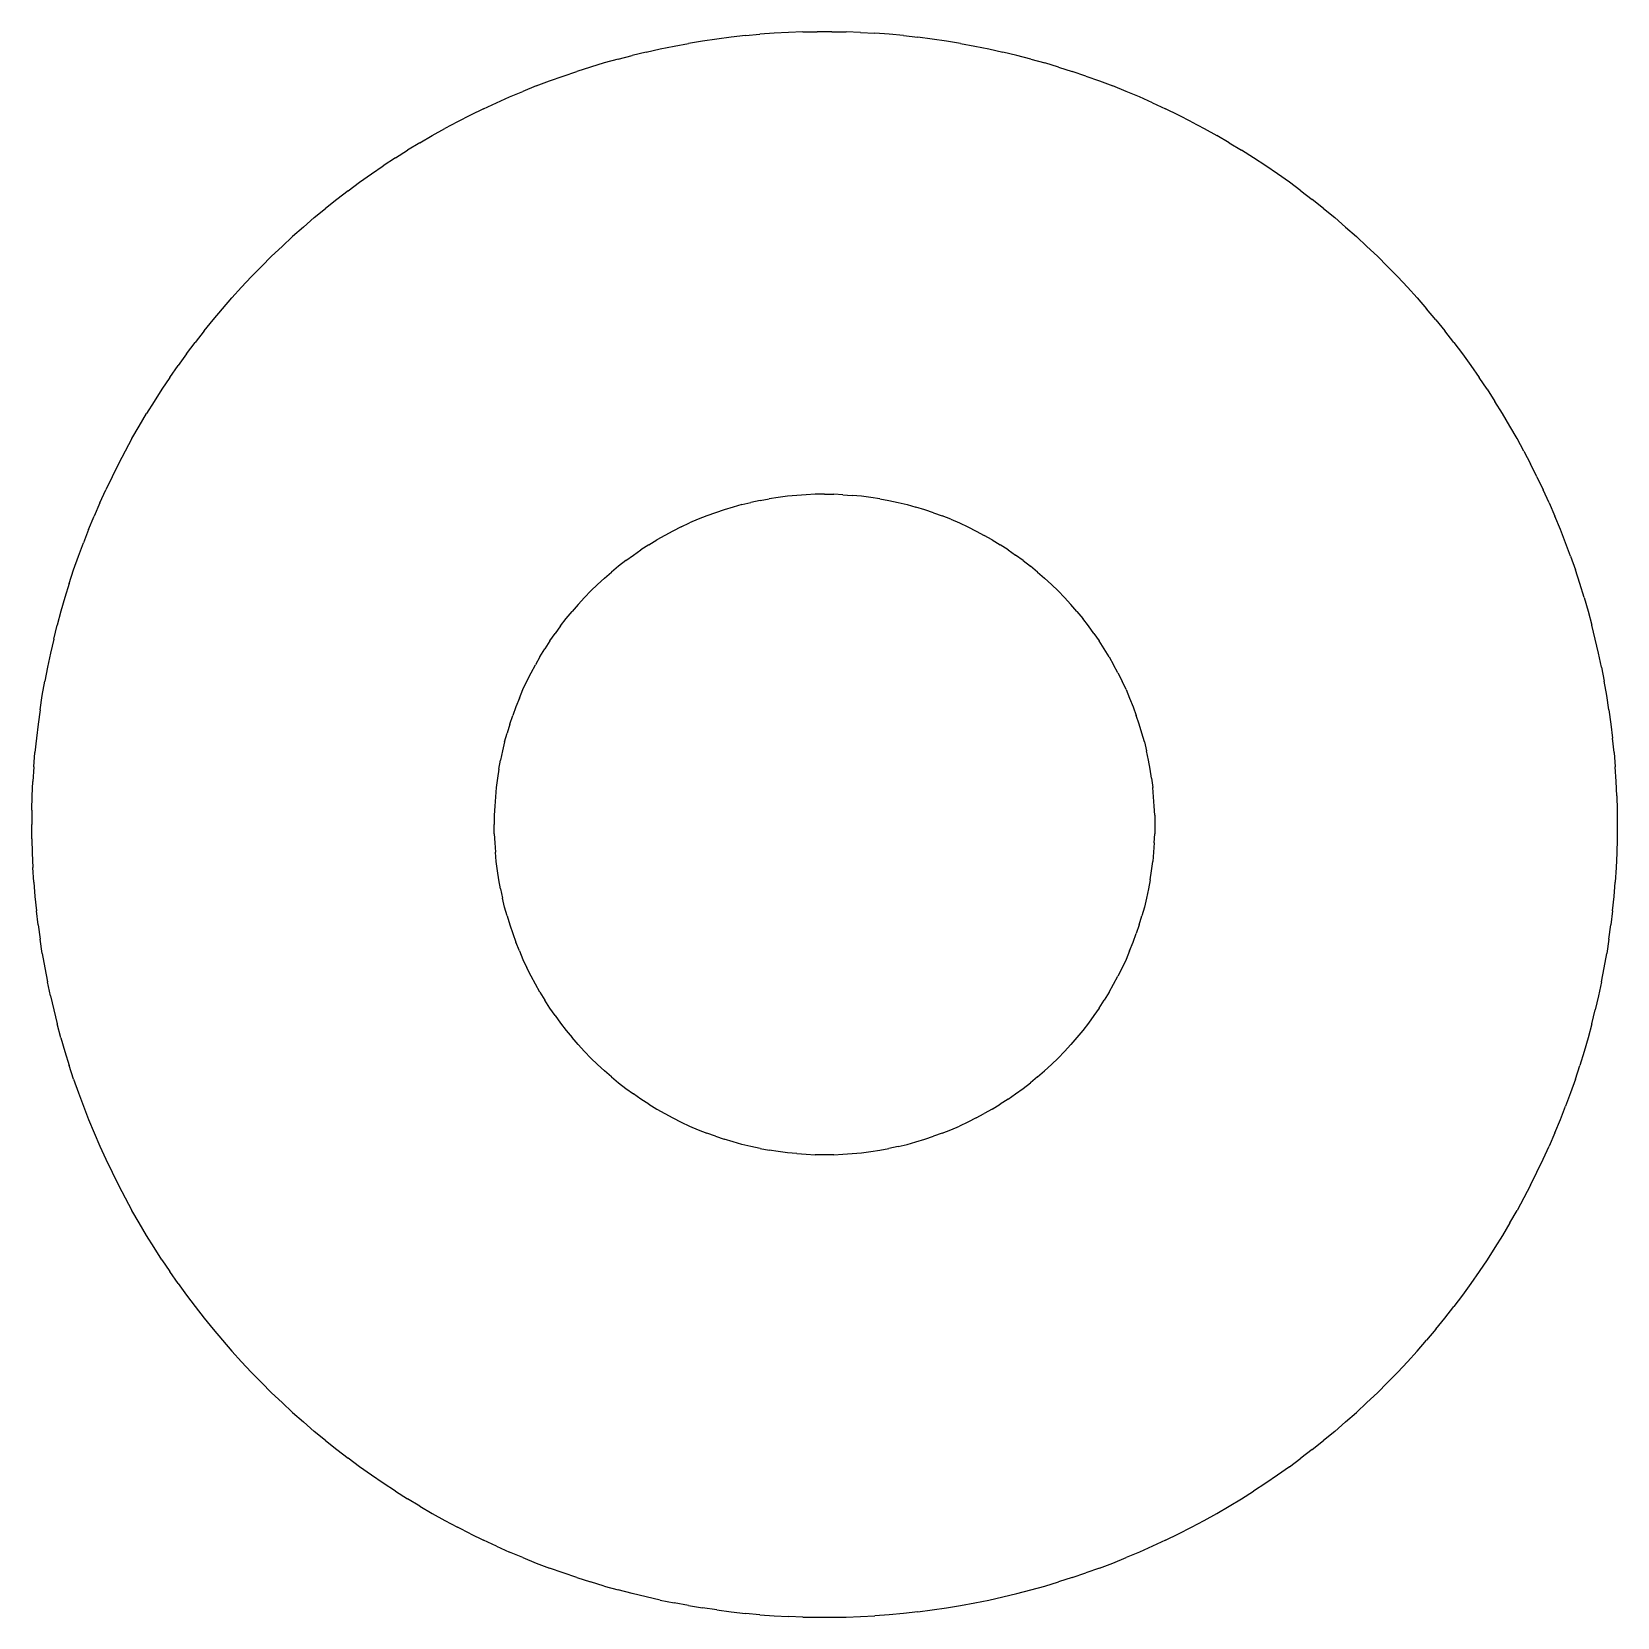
# Model space of a CAD drawing. Header units: millimetres. Extents: x 10 to 80, y 10 to 143.
# Drawn here: x 10 to 34, y 10 to 34 of the extents above; entities outside this region: 2.
import ezdxf

# ---------------------------------------------------------------- set-up
doc = ezdxf.new("R2010")
doc.units = ezdxf.units.MM
for name, color, linetype in [('Operation A', 7, 'Continuous'), ('Operation B', 5, 'Continuous'), ('Operation C', 1, 'Continuous')]:
    doc.layers.add(name, color=color, linetype=linetype)

msp = doc.modelspace()

# ---------------------------------------------------------------- linework, layer by layer
at = {"layer": 'Operation A'}
for p, q in [((20.155, 33.857), (19.94, 33.822)), ((20.371, 33.889), (20.155, 33.857)), ((20.587, 33.917), (20.371, 33.889)), ((20.803, 33.94), (20.587, 33.917)), ((20.803, 33.94), (21.02, 33.96)), ((21.238, 33.976), (21.02, 33.96)), ((21.455, 33.988), (21.238, 33.976)), ((21.673, 33.996), (21.455, 33.988)), ((21.673, 33.996), (21.891, 34)), ((22.109, 34), (21.891, 34)), ((22.109, 34), (22.327, 33.996)), ((22.545, 33.988), (22.327, 33.996)), ((22.545, 33.988), (22.762, 33.976)), ((22.98, 33.96), (22.762, 33.976)), ((23.197, 33.94), (22.98, 33.96)), ((23.197, 33.94), (23.413, 33.917)), ((23.629, 33.889), (23.413, 33.917)), ((23.845, 33.857), (23.629, 33.889)), ((24.06, 33.822), (23.845, 33.857)), ((18.877, 33.586), (19.088, 33.641)), ((19.299, 33.692), (19.088, 33.641)), ((19.299, 33.692), (19.512, 33.739)), ((19.512, 33.739), (19.726, 33.783)), ((19.726, 33.783), (19.94, 33.822)), ((24.06, 33.822), (24.274, 33.783)), ((24.274, 33.783), (24.488, 33.739)), ((24.488, 33.739), (24.701, 33.692)), ((24.912, 33.641), (24.701, 33.692)), ((25.123, 33.586), (24.912, 33.641)), ((18.044, 33.329), (18.25, 33.399)), ((18.458, 33.465), (18.25, 33.399)), ((18.667, 33.528), (18.458, 33.465)), ((18.877, 33.586), (18.667, 33.528)), ((25.123, 33.586), (25.333, 33.528)), ((25.542, 33.465), (25.333, 33.528)), ((25.542, 33.465), (25.75, 33.399)), ((25.956, 33.329), (25.75, 33.399)), ((17.635, 33.178), (17.433, 33.097)), ((17.635, 33.178), (17.839, 33.255)), ((17.839, 33.255), (18.044, 33.329)), ((25.956, 33.329), (26.161, 33.255)), ((26.161, 33.255), (26.365, 33.178)), ((26.567, 33.097), (26.365, 33.178)), ((16.836, 32.832), (17.033, 32.924)), ((17.033, 32.924), (17.232, 33.012)), ((17.232, 33.012), (17.433, 33.097)), ((26.768, 33.012), (26.567, 33.097)), ((26.967, 32.924), (26.768, 33.012)), ((26.967, 32.924), (27.164, 32.832)), ((16.64, 32.736), (16.446, 32.637)), ((16.836, 32.832), (16.64, 32.736)), ((27.36, 32.736), (27.164, 32.832)), ((27.554, 32.637), (27.36, 32.736)), ((15.875, 32.319), (16.063, 32.428)), ((16.063, 32.428), (16.253, 32.535)), ((16.446, 32.637), (16.253, 32.535)), ((27.554, 32.637), (27.747, 32.535)), ((27.747, 32.535), (27.937, 32.428)), ((28.125, 32.319), (27.937, 32.428)), ((15.504, 32.09), (15.688, 32.206)), ((15.875, 32.319), (15.688, 32.206)), ((28.125, 32.319), (28.312, 32.206)), ((28.496, 32.09), (28.312, 32.206)), ((15.142, 31.847), (15.322, 31.97)), ((15.504, 32.09), (15.322, 31.97)), ((28.678, 31.97), (28.496, 32.09)), ((28.858, 31.847), (28.678, 31.97)), ((14.789, 31.592), (14.964, 31.721)), ((14.964, 31.721), (15.142, 31.847)), ((29.036, 31.721), (28.858, 31.847)), ((29.211, 31.592), (29.036, 31.721)), ((14.616, 31.459), (14.445, 31.323)), ((14.789, 31.592), (14.616, 31.459)), ((29.211, 31.592), (29.384, 31.459)), ((29.555, 31.323), (29.384, 31.459)), ((14.277, 31.185), (14.445, 31.323)), ((29.555, 31.323), (29.723, 31.185)), ((14.112, 31.043), (13.949, 30.898)), ((14.277, 31.185), (14.112, 31.043)), ((29.888, 31.043), (29.723, 31.185)), ((29.888, 31.043), (30.051, 30.898)), ((13.631, 30.6), (13.789, 30.751)), ((13.789, 30.751), (13.949, 30.898)), ((30.051, 30.898), (30.211, 30.751)), ((30.369, 30.6), (30.211, 30.751)), ((13.631, 30.6), (13.476, 30.447)), ((30.369, 30.6), (30.524, 30.447)), ((13.324, 30.291), (13.175, 30.132)), ((13.476, 30.447), (13.324, 30.291)), ((30.676, 30.291), (30.524, 30.447)), ((30.676, 30.291), (30.825, 30.132)), ((13.029, 29.97), (13.175, 30.132)), ((30.825, 30.132), (30.971, 29.97)), ((12.746, 29.639), (12.886, 29.806)), ((12.886, 29.806), (13.029, 29.97)), ((30.971, 29.97), (31.114, 29.806)), ((31.254, 29.639), (31.114, 29.806)), ((12.608, 29.47), (12.746, 29.639)), ((31.254, 29.639), (31.392, 29.47)), ((12.343, 29.124), (12.474, 29.298)), ((12.608, 29.47), (12.474, 29.298)), ((31.526, 29.298), (31.392, 29.47)), ((31.526, 29.298), (31.657, 29.124)), ((12.343, 29.124), (12.216, 28.947)), ((31.657, 29.124), (31.784, 28.947)), ((12.091, 28.768), (12.216, 28.947)), ((31.784, 28.947), (31.909, 28.768)), ((11.97, 28.587), (11.852, 28.404)), ((12.091, 28.768), (11.97, 28.587)), ((32.03, 28.587), (31.909, 28.768)), ((32.03, 28.587), (32.148, 28.404)), ((11.852, 28.404), (11.737, 28.219)), ((32.263, 28.219), (32.148, 28.404)), ((11.626, 28.031), (11.737, 28.219)), ((32.374, 28.031), (32.263, 28.219)), ((11.518, 27.842), (11.414, 27.651)), ((11.518, 27.842), (11.626, 28.031)), ((32.482, 27.842), (32.374, 28.031)), ((32.586, 27.651), (32.482, 27.842)), ((11.414, 27.651), (11.313, 27.458)), ((32.586, 27.651), (32.687, 27.458)), ((11.313, 27.458), (11.216, 27.263)), ((32.784, 27.263), (32.687, 27.458)), ((11.216, 27.263), (11.122, 27.066)), ((32.784, 27.263), (32.878, 27.066)), ((11.032, 26.868), (11.122, 27.066)), ((21.025, 26.904), (20.887, 26.875)), ((21.025, 26.904), (21.162, 26.929)), ((21.301, 26.951), (21.162, 26.929)), ((21.44, 26.969), (21.301, 26.951)), ((21.58, 26.982), (21.44, 26.969)), ((21.72, 26.992), (21.58, 26.982)), ((21.86, 26.998), (21.72, 26.992)), ((22, 27), (21.86, 26.998)), ((22, 27), (22.14, 26.998)), ((22.28, 26.992), (22.14, 26.998)), ((22.28, 26.992), (22.42, 26.982)), ((22.56, 26.969), (22.42, 26.982)), ((22.699, 26.951), (22.56, 26.969)), ((22.838, 26.929), (22.699, 26.951)), ((22.838, 26.929), (22.975, 26.904)), ((22.975, 26.904), (23.113, 26.875)), ((32.968, 26.868), (32.878, 27.066)), ((10.862, 26.466), (10.945, 26.668)), ((11.032, 26.868), (10.945, 26.668)), ((20.217, 26.671), (20.087, 26.619)), ((20.349, 26.719), (20.217, 26.671)), ((20.482, 26.764), (20.349, 26.719)), ((20.616, 26.805), (20.482, 26.764)), ((20.751, 26.842), (20.616, 26.805)), ((20.751, 26.842), (20.887, 26.875)), ((23.113, 26.875), (23.249, 26.842)), ((23.249, 26.842), (23.384, 26.805)), ((23.518, 26.764), (23.384, 26.805)), ((23.651, 26.719), (23.518, 26.764)), ((23.651, 26.719), (23.783, 26.671)), ((23.913, 26.619), (23.783, 26.671)), ((32.968, 26.868), (33.055, 26.668)), ((33.138, 26.466), (33.055, 26.668)), ((10.862, 26.466), (10.783, 26.263)), ((19.705, 26.442), (19.581, 26.376)), ((19.831, 26.505), (19.705, 26.442)), ((19.831, 26.505), (19.958, 26.564)), ((20.087, 26.619), (19.958, 26.564)), ((23.913, 26.619), (24.042, 26.564)), ((24.042, 26.564), (24.169, 26.505)), ((24.169, 26.505), (24.295, 26.442)), ((24.295, 26.442), (24.419, 26.376)), ((33.217, 26.263), (33.138, 26.466)), ((10.707, 26.059), (10.783, 26.263)), ((19.34, 26.234), (19.222, 26.157)), ((19.34, 26.234), (19.46, 26.307)), ((19.581, 26.376), (19.46, 26.307)), ((24.54, 26.307), (24.419, 26.376)), ((24.54, 26.307), (24.66, 26.234)), ((24.778, 26.157), (24.66, 26.234)), ((33.293, 26.059), (33.217, 26.263)), ((10.635, 25.853), (10.707, 26.059)), ((18.993, 25.995), (18.883, 25.909)), ((18.993, 25.995), (19.107, 26.078)), ((19.107, 26.078), (19.222, 26.157)), ((24.778, 26.157), (24.893, 26.078)), ((25.007, 25.995), (24.893, 26.078)), ((25.007, 25.995), (25.117, 25.909)), ((33.293, 26.059), (33.365, 25.853)), ((10.567, 25.646), (10.635, 25.853)), ((18.668, 25.728), (18.565, 25.633)), ((18.668, 25.728), (18.774, 25.82)), ((18.883, 25.909), (18.774, 25.82)), ((25.226, 25.82), (25.117, 25.909)), ((25.226, 25.82), (25.332, 25.728)), ((25.435, 25.633), (25.332, 25.728)), ((33.433, 25.646), (33.365, 25.853)), ((10.567, 25.646), (10.503, 25.438)), ((18.367, 25.435), (18.464, 25.536)), ((18.464, 25.536), (18.565, 25.633)), ((25.536, 25.536), (25.435, 25.633)), ((25.536, 25.536), (25.633, 25.435)), ((33.497, 25.438), (33.433, 25.646)), ((10.442, 25.228), (10.386, 25.018)), ((10.503, 25.438), (10.442, 25.228)), ((18.091, 25.117), (18.18, 25.226)), ((18.272, 25.332), (18.18, 25.226)), ((18.367, 25.435), (18.272, 25.332)), ((25.633, 25.435), (25.728, 25.332)), ((25.82, 25.226), (25.728, 25.332)), ((25.82, 25.226), (25.909, 25.117)), ((33.497, 25.438), (33.558, 25.228)), ((33.558, 25.228), (33.614, 25.018)), ((10.333, 24.807), (10.386, 25.018)), ((18.005, 25.007), (17.922, 24.893)), ((18.005, 25.007), (18.091, 25.117)), ((25.995, 25.007), (25.909, 25.117)), ((26.078, 24.893), (25.995, 25.007)), ((33.667, 24.807), (33.614, 25.018)), ((10.333, 24.807), (10.284, 24.594)), ((17.843, 24.778), (17.766, 24.66)), ((17.843, 24.778), (17.922, 24.893)), ((26.078, 24.893), (26.157, 24.778)), ((26.234, 24.66), (26.157, 24.778)), ((33.716, 24.594), (33.667, 24.807)), ((10.284, 24.594), (10.239, 24.381)), ((17.693, 24.54), (17.624, 24.419)), ((17.693, 24.54), (17.766, 24.66)), ((26.307, 24.54), (26.234, 24.66)), ((26.307, 24.54), (26.376, 24.419)), ((33.761, 24.381), (33.716, 24.594)), ((10.239, 24.381), (10.197, 24.167)), ((17.495, 24.169), (17.558, 24.295)), ((17.558, 24.295), (17.624, 24.419)), ((26.442, 24.295), (26.376, 24.419)), ((26.442, 24.295), (26.505, 24.169)), ((33.761, 24.381), (33.803, 24.167)), ((10.16, 23.953), (10.197, 24.167)), ((17.381, 23.913), (17.436, 24.042)), ((17.436, 24.042), (17.495, 24.169)), ((26.564, 24.042), (26.505, 24.169)), ((26.564, 24.042), (26.619, 23.913)), ((33.84, 23.953), (33.803, 24.167)), ((10.126, 23.737), (10.16, 23.953)), ((17.329, 23.783), (17.281, 23.651)), ((17.381, 23.913), (17.329, 23.783)), ((26.619, 23.913), (26.671, 23.783)), ((26.671, 23.783), (26.719, 23.651)), ((33.874, 23.737), (33.84, 23.953)), ((10.097, 23.521), (10.071, 23.305)), ((10.126, 23.737), (10.097, 23.521)), ((17.236, 23.518), (17.281, 23.651)), ((26.764, 23.518), (26.719, 23.651)), ((33.874, 23.737), (33.903, 23.521)), ((33.903, 23.521), (33.929, 23.305)), ((10.071, 23.305), (10.049, 23.088)), ((17.158, 23.249), (17.195, 23.384)), ((17.236, 23.518), (17.195, 23.384)), ((26.805, 23.384), (26.764, 23.518)), ((26.842, 23.249), (26.805, 23.384)), ((33.951, 23.088), (33.929, 23.305)), ((10.032, 22.871), (10.049, 23.088)), ((17.125, 23.113), (17.096, 22.975)), ((17.158, 23.249), (17.125, 23.113)), ((26.842, 23.249), (26.875, 23.113)), ((26.904, 22.975), (26.875, 23.113)), ((33.951, 23.088), (33.968, 22.871)), ((10.032, 22.871), (10.018, 22.653)), ((17.071, 22.838), (17.049, 22.699)), ((17.071, 22.838), (17.096, 22.975)), ((26.929, 22.838), (26.904, 22.975)), ((26.951, 22.699), (26.929, 22.838)), ((33.982, 22.653), (33.968, 22.871)), ((10.008, 22.436), (10.018, 22.653)), ((17.049, 22.699), (17.031, 22.56)), ((26.951, 22.699), (26.969, 22.56)), ((33.992, 22.436), (33.982, 22.653)), ((10.002, 22.218), (10.008, 22.436)), ((17.018, 22.42), (17.008, 22.28)), ((17.031, 22.56), (17.018, 22.42)), ((26.982, 22.42), (26.969, 22.56)), ((26.992, 22.28), (26.982, 22.42)), ((33.992, 22.436), (33.998, 22.218)), ((10.002, 22.218), (10, 22)), ((17.002, 22.14), (17, 22)), ((17.008, 22.28), (17.002, 22.14)), ((26.998, 22.14), (26.992, 22.28)), ((26.998, 22.14), (27, 22)), ((33.998, 22.218), (34, 22)), ((10.002, 21.782), (10, 22)), ((17.002, 21.86), (17, 22)), ((17.002, 21.86), (17.008, 21.72)), ((26.992, 21.72), (26.998, 21.86)), ((27, 22), (26.998, 21.86)), ((34, 22), (33.998, 21.782)), ((10.002, 21.782), (10.008, 21.564)), ((17.008, 21.72), (17.018, 21.58)), ((26.992, 21.72), (26.982, 21.58)), ((33.998, 21.782), (33.992, 21.564)), ((10.008, 21.564), (10.018, 21.347)), ((17.031, 21.44), (17.018, 21.58)), ((17.049, 21.301), (17.031, 21.44)), ((26.951, 21.301), (26.969, 21.44)), ((26.982, 21.58), (26.969, 21.44)), ((33.992, 21.564), (33.982, 21.347)), ((10.032, 21.129), (10.018, 21.347)), ((10.032, 21.129), (10.049, 20.912)), ((17.071, 21.162), (17.049, 21.301)), ((17.096, 21.025), (17.071, 21.162)), ((26.929, 21.162), (26.904, 21.025)), ((26.929, 21.162), (26.951, 21.301)), ((33.951, 20.912), (33.968, 21.129)), ((33.982, 21.347), (33.968, 21.129)), ((10.049, 20.912), (10.071, 20.695)), ((17.096, 21.025), (17.125, 20.887)), ((17.158, 20.751), (17.125, 20.887)), ((26.875, 20.887), (26.842, 20.751)), ((26.904, 21.025), (26.875, 20.887)), ((33.929, 20.695), (33.951, 20.912)), ((10.097, 20.479), (10.071, 20.695)), ((17.195, 20.616), (17.158, 20.751)), ((26.842, 20.751), (26.805, 20.616)), ((33.929, 20.695), (33.903, 20.479)), ((10.097, 20.479), (10.126, 20.263)), ((17.195, 20.616), (17.236, 20.482)), ((17.236, 20.482), (17.281, 20.349)), ((26.764, 20.482), (26.719, 20.349)), ((26.764, 20.482), (26.805, 20.616)), ((33.874, 20.263), (33.903, 20.479)), ((10.16, 20.047), (10.126, 20.263)), ((17.281, 20.349), (17.329, 20.217)), ((17.381, 20.087), (17.329, 20.217)), ((26.619, 20.087), (26.671, 20.217)), ((26.671, 20.217), (26.719, 20.349)), ((33.874, 20.263), (33.84, 20.047)), ((10.16, 20.047), (10.197, 19.833)), ((17.381, 20.087), (17.436, 19.958)), ((17.436, 19.958), (17.495, 19.831)), ((26.564, 19.958), (26.505, 19.831)), ((26.619, 20.087), (26.564, 19.958)), ((33.803, 19.833), (33.84, 20.047)), ((10.197, 19.833), (10.239, 19.619)), ((17.558, 19.705), (17.495, 19.831)), ((17.624, 19.581), (17.558, 19.705)), ((26.376, 19.581), (26.442, 19.705)), ((26.505, 19.831), (26.442, 19.705)), ((33.761, 19.619), (33.803, 19.833)), ((10.284, 19.406), (10.239, 19.619)), ((17.693, 19.46), (17.624, 19.581)), ((17.693, 19.46), (17.766, 19.34)), ((26.307, 19.46), (26.234, 19.34)), ((26.307, 19.46), (26.376, 19.581)), ((33.761, 19.619), (33.716, 19.406)), ((10.284, 19.406), (10.333, 19.193)), ((17.843, 19.222), (17.766, 19.34)), ((17.922, 19.107), (17.843, 19.222)), ((26.157, 19.222), (26.078, 19.107)), ((26.157, 19.222), (26.234, 19.34)), ((33.716, 19.406), (33.667, 19.193)), ((10.333, 19.193), (10.386, 18.982)), ((10.442, 18.772), (10.386, 18.982)), ((17.922, 19.107), (18.005, 18.993)), ((18.005, 18.993), (18.091, 18.883)), ((25.995, 18.993), (25.909, 18.883)), ((26.078, 19.107), (25.995, 18.993)), ((33.614, 18.982), (33.558, 18.772)), ((33.614, 18.982), (33.667, 19.193)), ((10.442, 18.772), (10.503, 18.562)), ((18.091, 18.883), (18.18, 18.774)), ((18.272, 18.668), (18.18, 18.774)), ((25.82, 18.774), (25.728, 18.668)), ((25.909, 18.883), (25.82, 18.774)), ((33.558, 18.772), (33.497, 18.562)), ((10.503, 18.562), (10.567, 18.354)), ((18.367, 18.565), (18.272, 18.668)), ((18.464, 18.464), (18.367, 18.565)), ((25.536, 18.464), (25.633, 18.565)), ((25.728, 18.668), (25.633, 18.565)), ((33.497, 18.562), (33.433, 18.354)), ((10.635, 18.147), (10.567, 18.354)), ((18.464, 18.464), (18.565, 18.367)), ((18.565, 18.367), (18.668, 18.272)), ((18.774, 18.18), (18.668, 18.272)), ((25.226, 18.18), (25.332, 18.272)), ((25.332, 18.272), (25.435, 18.367)), ((25.435, 18.367), (25.536, 18.464)), ((33.365, 18.147), (33.433, 18.354)), ((10.635, 18.147), (10.707, 17.941)), ((18.774, 18.18), (18.883, 18.091)), ((18.883, 18.091), (18.993, 18.005)), ((18.993, 18.005), (19.107, 17.922)), ((24.893, 17.922), (25.007, 18.005)), ((25.007, 18.005), (25.117, 18.091)), ((25.226, 18.18), (25.117, 18.091)), ((33.365, 18.147), (33.293, 17.941)), ((10.707, 17.941), (10.783, 17.737)), ((19.222, 17.843), (19.107, 17.922)), ((19.34, 17.766), (19.222, 17.843)), ((19.34, 17.766), (19.46, 17.693)), ((24.54, 17.693), (24.66, 17.766)), ((24.778, 17.843), (24.66, 17.766)), ((24.778, 17.843), (24.893, 17.922)), ((33.293, 17.941), (33.217, 17.737)), ((10.783, 17.737), (10.862, 17.534)), ((10.862, 17.534), (10.945, 17.332)), ((19.46, 17.693), (19.581, 17.624)), ((19.581, 17.624), (19.705, 17.558)), ((19.705, 17.558), (19.831, 17.495)), ((24.295, 17.558), (24.169, 17.495)), ((24.295, 17.558), (24.419, 17.624)), ((24.54, 17.693), (24.419, 17.624)), ((33.055, 17.332), (33.138, 17.534)), ((33.138, 17.534), (33.217, 17.737)), ((10.945, 17.332), (11.032, 17.132)), ((19.831, 17.495), (19.958, 17.436)), ((19.958, 17.436), (20.087, 17.381)), ((20.087, 17.381), (20.217, 17.329)), ((20.349, 17.281), (20.217, 17.329)), ((20.349, 17.281), (20.482, 17.236)), ((23.518, 17.236), (23.651, 17.281)), ((23.783, 17.329), (23.651, 17.281)), ((23.783, 17.329), (23.913, 17.381)), ((23.913, 17.381), (24.042, 17.436)), ((24.169, 17.495), (24.042, 17.436)), ((33.055, 17.332), (32.968, 17.132)), ((11.032, 17.132), (11.122, 16.934)), ((20.616, 17.195), (20.482, 17.236)), ((20.751, 17.158), (20.616, 17.195)), ((20.887, 17.125), (20.751, 17.158)), ((21.025, 17.096), (20.887, 17.125)), ((21.025, 17.096), (21.162, 17.071)), ((21.301, 17.049), (21.162, 17.071)), ((21.44, 17.031), (21.301, 17.049)), ((22.56, 17.031), (22.699, 17.049)), ((22.699, 17.049), (22.838, 17.071)), ((22.838, 17.071), (22.975, 17.096)), ((23.113, 17.125), (22.975, 17.096)), ((23.113, 17.125), (23.249, 17.158)), ((23.249, 17.158), (23.384, 17.195)), ((23.384, 17.195), (23.518, 17.236)), ((32.878, 16.934), (32.968, 17.132)), ((11.122, 16.934), (11.216, 16.737)), ((21.58, 17.018), (21.44, 17.031)), ((21.58, 17.018), (21.72, 17.008)), ((21.72, 17.008), (21.86, 17.002)), ((22, 17), (21.86, 17.002)), ((22.14, 17.002), (22, 17)), ((22.14, 17.002), (22.28, 17.008)), ((22.28, 17.008), (22.42, 17.018)), ((22.42, 17.018), (22.56, 17.031)), ((32.784, 16.737), (32.878, 16.934)), ((11.216, 16.737), (11.313, 16.542)), ((32.687, 16.542), (32.784, 16.737)), ((11.313, 16.542), (11.414, 16.349)), ((11.414, 16.349), (11.518, 16.158)), ((32.586, 16.349), (32.482, 16.158)), ((32.687, 16.542), (32.586, 16.349)), ((11.626, 15.969), (11.518, 16.158)), ((32.374, 15.969), (32.482, 16.158)), ((11.737, 15.781), (11.626, 15.969)), ((32.374, 15.969), (32.263, 15.781)), ((11.852, 15.596), (11.737, 15.781)), ((32.263, 15.781), (32.148, 15.596)), ((11.97, 15.413), (11.852, 15.596)), ((11.97, 15.413), (12.091, 15.232)), ((32.03, 15.413), (31.909, 15.232)), ((32.148, 15.596), (32.03, 15.413)), ((12.216, 15.053), (12.091, 15.232)), ((31.909, 15.232), (31.784, 15.053)), ((12.216, 15.053), (12.343, 14.876)), ((31.784, 15.053), (31.657, 14.876)), ((12.343, 14.876), (12.474, 14.702)), ((12.474, 14.702), (12.608, 14.53)), ((31.392, 14.53), (31.526, 14.702)), ((31.657, 14.876), (31.526, 14.702)), ((12.608, 14.53), (12.746, 14.361)), ((31.254, 14.361), (31.392, 14.53)), ((12.746, 14.361), (12.886, 14.194)), ((12.886, 14.194), (13.029, 14.03)), ((30.971, 14.03), (31.114, 14.194)), ((31.254, 14.361), (31.114, 14.194)), ((13.029, 14.03), (13.175, 13.868)), ((30.825, 13.868), (30.971, 14.03)), ((13.175, 13.868), (13.324, 13.709)), ((13.476, 13.553), (13.324, 13.709)), ((30.524, 13.553), (30.676, 13.709)), ((30.825, 13.868), (30.676, 13.709)), ((13.631, 13.4), (13.476, 13.553)), ((30.524, 13.553), (30.369, 13.4)), ((13.789, 13.249), (13.631, 13.4)), ((13.789, 13.249), (13.949, 13.102)), ((30.211, 13.249), (30.051, 13.102)), ((30.369, 13.4), (30.211, 13.249)), ((13.949, 13.102), (14.112, 12.957)), ((29.888, 12.957), (30.051, 13.102)), ((14.277, 12.815), (14.112, 12.957)), ((14.445, 12.677), (14.277, 12.815)), ((29.723, 12.815), (29.555, 12.677)), ((29.723, 12.815), (29.888, 12.957)), ((14.445, 12.677), (14.616, 12.541)), ((14.616, 12.541), (14.789, 12.408)), ((29.384, 12.541), (29.211, 12.408)), ((29.384, 12.541), (29.555, 12.677)), ((14.964, 12.279), (14.789, 12.408)), ((15.142, 12.153), (14.964, 12.279)), ((29.036, 12.279), (28.858, 12.153)), ((29.036, 12.279), (29.211, 12.408)), ((15.322, 12.03), (15.142, 12.153)), ((15.504, 11.91), (15.322, 12.03)), ((28.678, 12.03), (28.496, 11.91)), ((28.858, 12.153), (28.678, 12.03)), ((15.504, 11.91), (15.688, 11.794)), ((15.875, 11.681), (15.688, 11.794)), ((28.125, 11.681), (28.312, 11.794)), ((28.312, 11.794), (28.496, 11.91)), ((15.875, 11.681), (16.063, 11.572)), ((16.063, 11.572), (16.253, 11.465)), ((27.747, 11.465), (27.937, 11.572)), ((27.937, 11.572), (28.125, 11.681)), ((16.253, 11.465), (16.446, 11.363)), ((16.64, 11.264), (16.446, 11.363)), ((27.36, 11.264), (27.554, 11.363)), ((27.554, 11.363), (27.747, 11.465)), ((16.64, 11.264), (16.836, 11.168)), ((17.033, 11.076), (16.836, 11.168)), ((17.033, 11.076), (17.232, 10.988)), ((26.967, 11.076), (26.768, 10.988)), ((27.164, 11.168), (26.967, 11.076)), ((27.164, 11.168), (27.36, 11.264)), ((17.433, 10.903), (17.232, 10.988)), ((17.433, 10.903), (17.635, 10.822)), ((17.635, 10.822), (17.839, 10.745)), ((26.161, 10.745), (26.365, 10.822)), ((26.365, 10.822), (26.567, 10.903)), ((26.768, 10.988), (26.567, 10.903)), ((18.044, 10.671), (17.839, 10.745)), ((18.25, 10.601), (18.044, 10.671)), ((18.25, 10.601), (18.458, 10.535)), ((25.75, 10.601), (25.542, 10.535)), ((25.75, 10.601), (25.956, 10.671)), ((26.161, 10.745), (25.956, 10.671)), ((18.667, 10.472), (18.458, 10.535)), ((18.667, 10.472), (18.877, 10.414)), ((19.088, 10.359), (18.877, 10.414)), ((19.299, 10.308), (19.088, 10.359)), ((24.701, 10.308), (24.912, 10.359)), ((24.912, 10.359), (25.123, 10.414)), ((25.123, 10.414), (25.333, 10.472)), ((25.333, 10.472), (25.542, 10.535)), ((19.512, 10.261), (19.299, 10.308)), ((19.512, 10.261), (19.726, 10.217)), ((19.94, 10.178), (19.726, 10.217)), ((19.94, 10.178), (20.155, 10.143)), ((20.371, 10.111), (20.155, 10.143)), ((20.371, 10.111), (20.587, 10.083)), ((20.587, 10.083), (20.803, 10.06)), ((23.413, 10.083), (23.197, 10.06)), ((23.413, 10.083), (23.629, 10.111)), ((23.629, 10.111), (23.845, 10.143)), ((23.845, 10.143), (24.06, 10.178)), ((24.06, 10.178), (24.274, 10.217)), ((24.274, 10.217), (24.488, 10.261)), ((24.488, 10.261), (24.701, 10.308)), ((21.02, 10.04), (20.803, 10.06)), ((21.02, 10.04), (21.238, 10.024)), ((21.238, 10.024), (21.455, 10.012)), ((21.673, 10.004), (21.455, 10.012)), ((21.673, 10.004), (21.891, 10)), ((21.891, 10), (22.109, 10)), ((22.109, 10), (22.327, 10.004)), ((22.327, 10.004), (22.545, 10.012)), ((22.545, 10.012), (22.762, 10.024)), ((22.98, 10.04), (22.762, 10.024)), ((23.197, 10.06), (22.98, 10.04))]:
    msp.add_line(p, q, dxfattribs=at)
at = {"layer": 'Operation B'}
msp.add_line((20, 120), (80, 120), dxfattribs=at)
at = {"layer": 'Operation C'}
msp.add_circle((40, 140), 3, dxfattribs=at)

doc.saveas('drawing.dxf')
